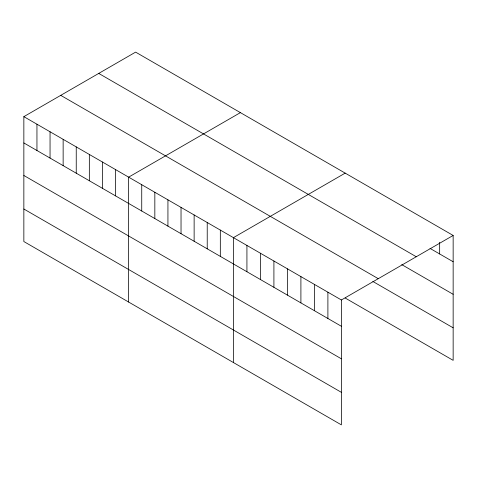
<?xml version="1.0" encoding="UTF-8"?>
<svg xmlns="http://www.w3.org/2000/svg" width="477" height="477" viewBox="0 0 477 477"><rect width="100%" height="100%" fill="white"/><g stroke="black" fill="none" stroke-linecap="round" stroke-linejoin="round"><path stroke-width="0.72" d="M23.85 116.65L341.389 299.979L341.389 424.876L23.85 241.547L23.85 116.65L135.611 52.124L453.15 235.453L453.15 360.35L345.187 298.018M240.396 112.626L128.641 177.146L128.641 302.042M345.187 173.121L233.426 237.647L233.426 362.544M341.389 299.979L453.15 235.453M430.015 248.392L453.15 261.748M98.727 73.416L416.272 256.745M401.741 264.61L453.15 294.291M60.728 95.352L378.273 278.687M372.817 281.436L453.15 327.812M23.85 142.945L341.389 326.274M23.85 175.482L341.389 358.811M23.85 209.009L341.389 392.338M439.657 242.274L439.657 253.961M327.896 292.186L327.896 318.481M314.397 284.393L314.397 310.694M300.904 276.606L300.904 302.901M287.41 268.813L287.41 295.108M273.911 261.02L273.911 287.315M260.418 253.227L260.418 279.522M246.925 245.434L246.925 271.735M220.326 230.081L220.326 256.382M207.227 222.52L207.227 248.815M194.133 214.96L194.133 241.255M181.033 207.394L181.033 233.694M167.934 199.833L167.934 226.128M154.834 192.273L154.834 218.567M141.735 184.706L141.735 211.007M115.541 169.585L115.541 195.88M102.442 162.019L102.442 188.32M89.342 154.459L89.342 180.753M76.242 146.898L76.242 173.193M63.143 139.338L63.143 165.632M50.049 131.771L50.049 158.066M36.95 124.211L36.95 150.505"/></g></svg>
